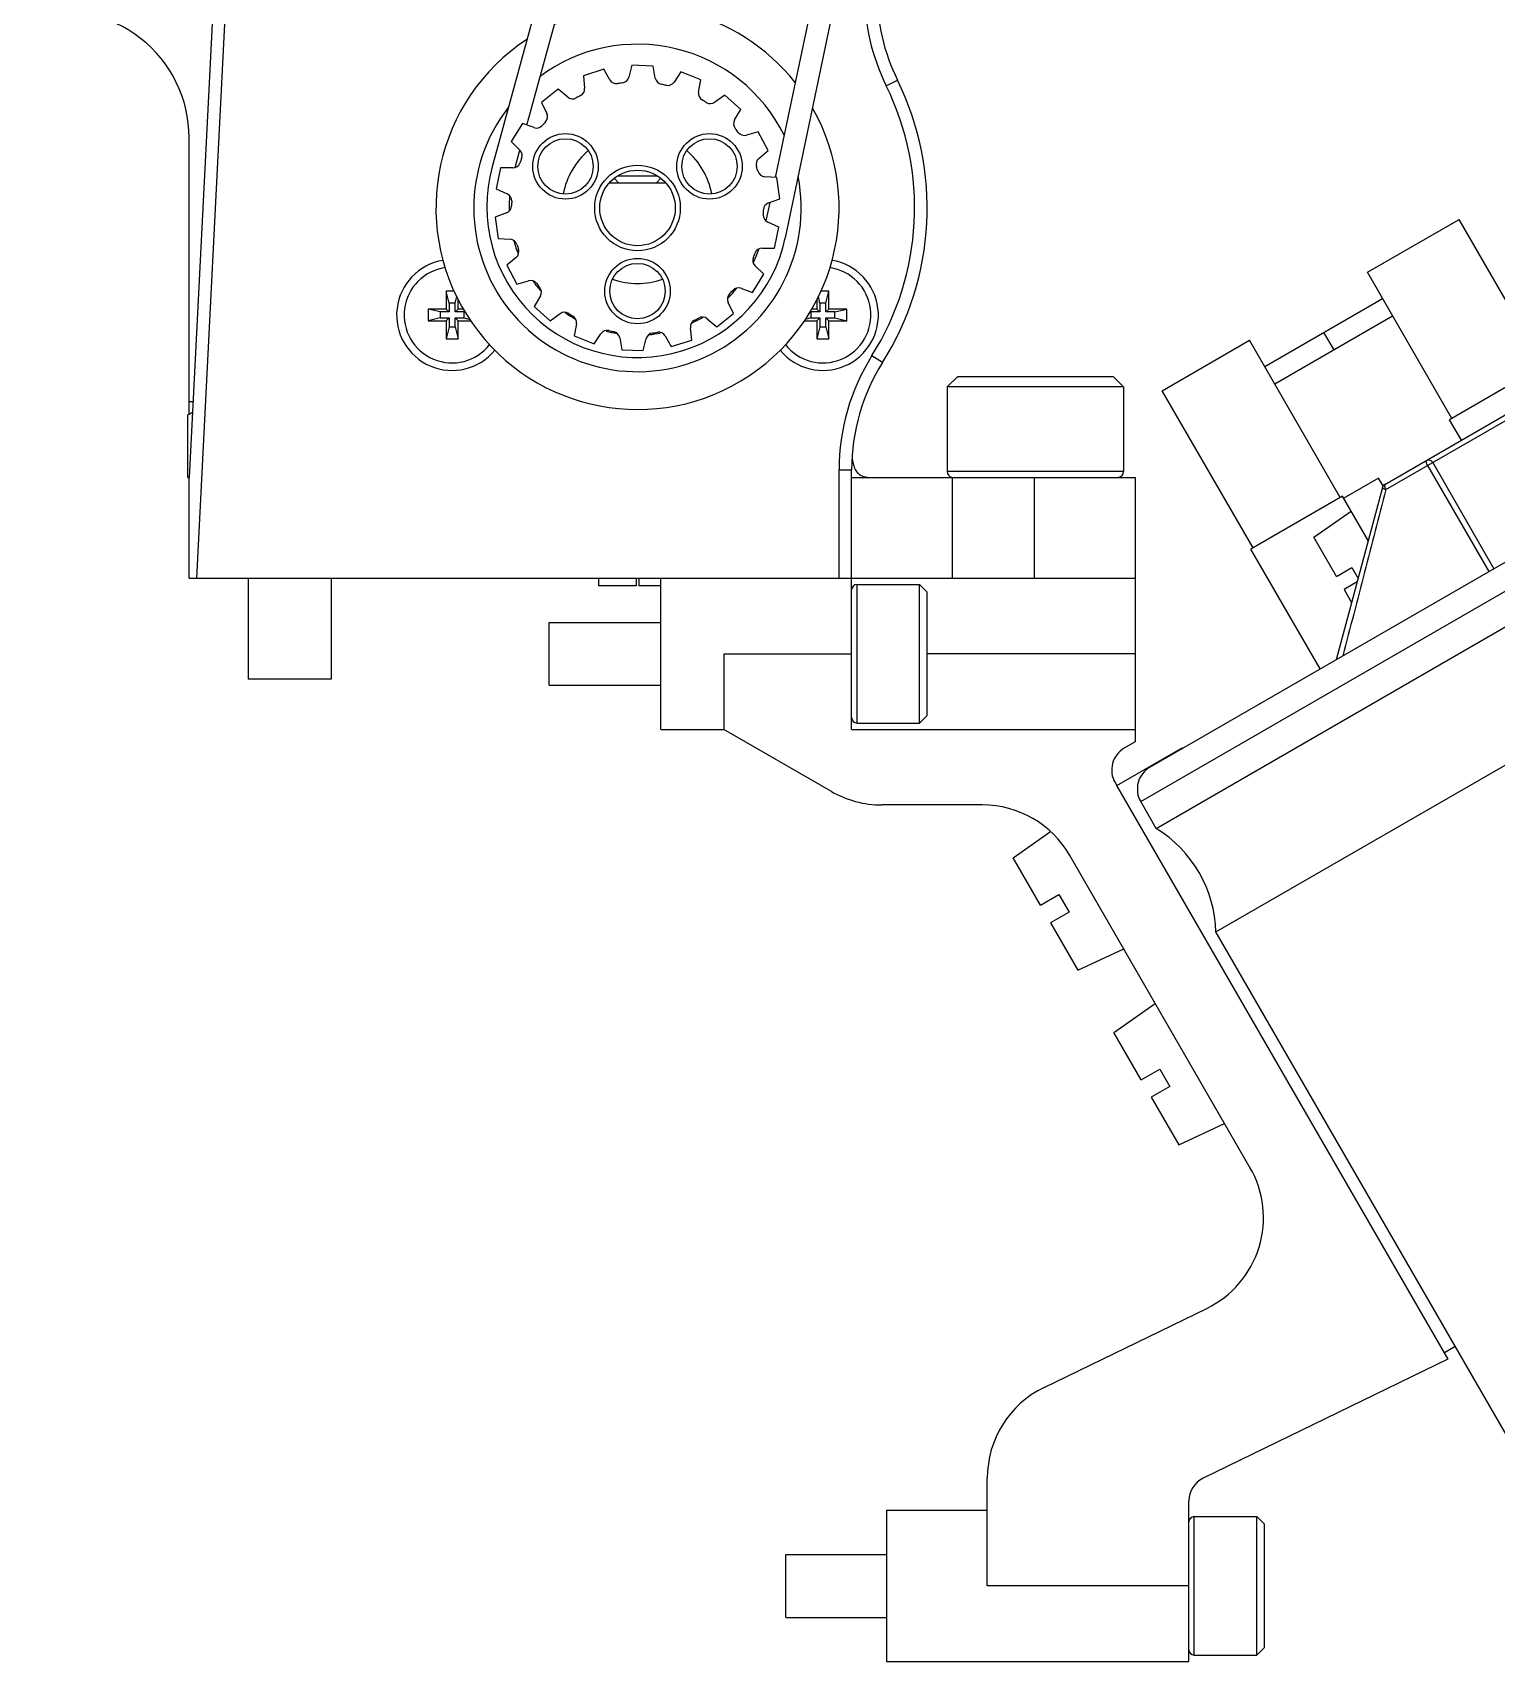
# Model space of a CAD drawing. Header units: millimetres. Extents: x 0 to 594, y 0 to 420.
# Drawn here: x 310.05 to 339.11, y 136.88 to 169.21 of the extents above; entities that cross this region are included whole.
import ezdxf

# ---------------------------------------------------------------- set-up
doc = ezdxf.new("R2010")
doc.units = ezdxf.units.MM
doc.header["$LTSCALE"] = 32.67
doc.layers.get('0').update_dxf_attribs({"linetype": 'CONTINUOUS'})
doc.layers.add('7_ALL_FEATURES', color=7, linetype='CONTINUOUS')
doc.layers.add('AXIS', color=7, linetype='CONTINUOUS')

msp = doc.modelspace()

# ---------------------------------------------------------------- linework, layer by layer
at = {"color": 7, "linetype": 'CONTINUOUS'}
for p, q in [((324.995, 165.141), (328.113, 179.965)), ((327.517, 179.274), (324.792, 166.337)), ((313.849, 173.99), (313.161, 160.381)), ((314.087, 173.741), (313.31, 158.381)), ((320.435, 171.139), (319.176, 166.55)), ((319.864, 167.377), (320.904, 171.166)), ((321.39, 168.484), (320.986, 168.352)), ((322.372, 168.547), (321.947, 168.562)), ((323.316, 168.271), (322.922, 168.43)), ((326.997, 168.158), (327.221, 168.268)), ((320.489, 168.088), (320.154, 167.827)), ((324.109, 167.688), (323.793, 167.973)), ((319.778, 167.409), (319.553, 167.048)), ((324.655, 166.87), (324.456, 167.245)), ((313.161, 161.638), (313.161, 167.127)), ((319.633, 166.535), (319.728, 166.879)), ((319.342, 166.526), (319.254, 166.111)), ((321.502, 166.231), (322.62, 166.231)), ((321.686, 166.231), (321.597, 166.32)), ((321.667, 166.369), (322.456, 166.369)), ((322.525, 166.32), (322.436, 166.231)), ((324.888, 165.914), (324.829, 166.335)), ((319.234, 165.549), (319.293, 165.128)), ((324.688, 165.841), (324.61, 165.474)), ((324.78, 164.936), (324.868, 165.352)), ((336.547, 164.454), (338.366, 165.504)), ((340.041, 162.603), (338.366, 165.504)), ((319.467, 164.593), (319.666, 164.217)), ((324.344, 164.054), (324.569, 164.414)), ((338.222, 161.553), (336.547, 164.454)), ((318.419, 164.081), (318.262, 164.081)), ((318.321, 163.844), (318.262, 164.081)), ((318.262, 164.081), (318.262, 163.725)), ((318.44, 163.844), (318.472, 163.972)), ((318.499, 163.725), (318.499, 163.919)), ((325.623, 163.919), (325.623, 163.725)), ((325.682, 163.844), (325.65, 163.972)), ((325.86, 164.081), (325.703, 164.081)), ((325.801, 163.844), (325.86, 164.081)), ((325.86, 163.725), (325.86, 164.081)), ((334.509, 162.585), (336.847, 163.935)), ((318.262, 163.725), (317.905, 163.725)), ((318.143, 163.666), (317.905, 163.725)), ((317.905, 163.725), (317.905, 163.488)), ((318.321, 163.666), (318.143, 163.666)), ((318.143, 163.666), (318.143, 163.547)), ((318.321, 163.666), (318.262, 163.725)), ((318.44, 163.844), (318.321, 163.844)), ((318.321, 163.844), (318.321, 163.666)), ((318.44, 163.666), (318.44, 163.844)), ((318.44, 163.666), (318.499, 163.725)), ((318.618, 163.666), (318.44, 163.666)), ((318.601, 163.725), (318.499, 163.725)), ((318.618, 163.666), (318.636, 163.67)), ((318.618, 163.547), (318.618, 163.666)), ((320.013, 163.774), (320.329, 163.49)), ((323.633, 163.374), (323.968, 163.636)), ((325.504, 163.666), (325.486, 163.67)), ((325.682, 163.666), (325.504, 163.666)), ((325.504, 163.666), (325.504, 163.547)), ((325.623, 163.725), (325.521, 163.725)), ((325.682, 163.666), (325.623, 163.725)), ((325.801, 163.844), (325.682, 163.844)), ((325.682, 163.844), (325.682, 163.666)), ((325.801, 163.666), (325.801, 163.844)), ((325.801, 163.666), (325.86, 163.725)), ((325.979, 163.666), (325.801, 163.666)), ((326.217, 163.725), (325.86, 163.725)), ((325.979, 163.666), (326.217, 163.725)), ((325.979, 163.547), (325.979, 163.666)), ((326.217, 163.488), (326.217, 163.725)), ((318.143, 163.547), (317.905, 163.488)), ((317.905, 163.488), (318.262, 163.488)), ((318.143, 163.547), (318.321, 163.547)), ((318.321, 163.547), (318.262, 163.488)), ((318.262, 163.488), (318.262, 163.131)), ((318.321, 163.369), (318.262, 163.131)), ((318.321, 163.547), (318.321, 163.369)), ((318.321, 163.369), (318.44, 163.369)), ((318.44, 163.547), (318.618, 163.547)), ((318.44, 163.547), (318.499, 163.488)), ((318.44, 163.369), (318.44, 163.547)), ((318.44, 163.369), (318.499, 163.131)), ((318.499, 163.488), (318.752, 163.488)), ((318.499, 163.131), (318.499, 163.488)), ((318.618, 163.547), (318.733, 163.518)), ((325.37, 163.488), (325.623, 163.488)), ((325.504, 163.547), (325.389, 163.518)), ((325.504, 163.547), (325.682, 163.547)), ((325.682, 163.547), (325.623, 163.488)), ((325.623, 163.488), (325.623, 163.131)), ((325.682, 163.369), (325.623, 163.131)), ((325.682, 163.547), (325.682, 163.369)), ((325.682, 163.369), (325.801, 163.369)), ((325.801, 163.547), (325.979, 163.547)), ((325.801, 163.547), (325.86, 163.488)), ((325.801, 163.369), (325.801, 163.547)), ((325.801, 163.369), (325.86, 163.131)), ((325.86, 163.488), (326.217, 163.488)), ((325.86, 163.131), (325.86, 163.488)), ((325.979, 163.547), (326.217, 163.488)), ((334.709, 162.238), (337.047, 163.588)), ((318.262, 163.131), (318.499, 163.131)), ((320.806, 163.192), (321.2, 163.032)), ((322.732, 162.979), (323.136, 163.11)), ((325.623, 163.131), (325.86, 163.131)), ((332.477, 162.104), (334.209, 163.104)), ((336.009, 159.986), (334.209, 163.104)), ((335.678, 163.26), (335.878, 162.913)), ((321.75, 162.915), (322.175, 162.901)), ((326.715, 162.8), (326.926, 162.667)), ((340.084, 162.628), (338.179, 161.528)), ((328.209, 162.181), (328.409, 162.381)), ((331.509, 162.381), (328.409, 162.381)), ((331.709, 162.181), (331.509, 162.381)), ((331.709, 162.181), (328.209, 162.181)), ((328.209, 162.181), (328.209, 160.499)), ((331.709, 162.181), (331.709, 160.499)), ((334.277, 158.986), (332.477, 162.104)), ((336.891, 160.242), (340.232, 162.171)), ((336.915, 160.141), (340.369, 162.135)), ((313.138, 161.625), (313.226, 161.676)), ((313.237, 161.881), (313.161, 161.881)), ((313.138, 160.381), (313.138, 161.625)), ((338.414, 161.121), (338.179, 161.528)), ((313.138, 160.381), (313.161, 160.381)), ((313.161, 158.381), (313.161, 160.381)), ((326.061, 160.535), (326.311, 160.535)), ((326.061, 158.381), (326.061, 160.535)), ((326.311, 155.381), (326.311, 160.535)), ((326.311, 160.381), (331.936, 160.381)), ((331.709, 160.499), (328.209, 160.499)), ((328.311, 158.381), (328.311, 160.381)), ((329.936, 160.381), (329.936, 158.381)), ((331.936, 160.381), (331.936, 155.131)), ((336.77, 160.368), (336.077, 159.968)), ((336.86, 160.213), (336.77, 160.368)), ((337.74, 160.617), (338.956, 158.512)), ((337.843, 160.676), (339.058, 158.571)), ((336.844, 160.181), (335.929, 156.765)), ((336.052, 160.011), (334.234, 158.961)), ((336.562, 159.129), (336.052, 160.011)), ((332.048, 153.947), (341.661, 159.497)), ((332.231, 154.63), (340.978, 159.68)), ((335.485, 159.195), (336.225, 159.713)), ((335.933, 158.419), (335.485, 159.195)), ((332.355, 153.416), (341.967, 158.966)), ((335.609, 156.58), (334.234, 158.961)), ((335.933, 158.419), (336.236, 158.594)), ((336.236, 158.594), (336.361, 158.377)), ((313.161, 158.381), (331.936, 158.381)), ((314.334, 158.381), (314.334, 156.381)), ((315.984, 158.381), (315.984, 156.381)), ((322.524, 155.381), (322.524, 158.381)), ((326.418, 158.256), (327.661, 158.256)), ((326.418, 155.506), (326.418, 158.256)), ((327.661, 158.256), (327.811, 158.106)), ((327.661, 155.506), (327.661, 158.256)), ((327.811, 155.656), (327.811, 158.106)), ((336.343, 158.309), (336.083, 158.159)), ((336.083, 158.159), (336.233, 157.899)), ((320.311, 157.506), (322.524, 157.506)), ((320.311, 156.256), (320.311, 157.506)), ((323.774, 156.881), (326.311, 156.881)), ((323.774, 156.881), (323.774, 155.381)), ((331.936, 156.881), (327.811, 156.881)), ((333.542, 151.36), (343.155, 156.91)), ((315.984, 156.381), (314.334, 156.381)), ((320.311, 156.256), (322.524, 156.256)), ((327.661, 155.506), (327.811, 155.656)), ((322.524, 155.381), (323.774, 155.381)), ((325.908, 154.149), (323.774, 155.381)), ((326.311, 155.381), (331.936, 155.381)), ((326.418, 155.506), (327.661, 155.506)), ((331.575, 154.266), (332.874, 155.016)), ((331.936, 155.131), (331.722, 155.008)), ((332.874, 155.016), (332.881, 155.005)), ((331.539, 154.325), (331.573, 154.265)), ((338.075, 143.008), (331.575, 154.266)), ((328.908, 153.881), (326.908, 153.881)), ((329.515, 152.831), (330.258, 153.352)), ((330.058, 151.889), (329.515, 152.831)), ((334.216, 146.688), (330.64, 152.881)), ((330.058, 151.889), (330.426, 152.102)), ((330.426, 152.102), (330.626, 151.755)), ((330.626, 151.755), (330.258, 151.543)), ((330.258, 151.543), (330.802, 150.601)), ((330.802, 150.601), (331.712, 151.025)), ((331.515, 149.367), (332.337, 149.943)), ((332.058, 148.425), (331.515, 149.367)), ((332.058, 148.425), (332.426, 148.638)), ((332.426, 148.638), (332.626, 148.291)), ((332.626, 148.291), (332.258, 148.079)), ((332.258, 148.079), (332.802, 147.137)), ((332.802, 147.137), (333.712, 147.561)), ((330.129, 142.32), (333.358, 143.889)), ((338.073, 143.007), (338.146, 142.881)), ((338.292, 143.133), (338.075, 143.008)), ((338.146, 142.881), (333.285, 140.518)), ((329.004, 138.381), (329.004, 140.521)), ((333.004, 136.881), (333.004, 140.068)), ((327.004, 139.881), (329.004, 139.881)), ((327.004, 139.881), (327.004, 136.881)), ((333.111, 139.756), (334.354, 139.756)), ((333.111, 137.006), (333.111, 139.756)), ((334.354, 139.756), (334.504, 139.606)), ((334.354, 137.006), (334.354, 139.756)), ((334.504, 137.156), (334.504, 139.606)), ((325.004, 139.006), (327.004, 139.006)), ((325.004, 137.756), (325.004, 139.006)), ((333.004, 138.381), (329.004, 138.381)), ((325.004, 137.756), (327.004, 137.756)), ((334.354, 137.006), (334.504, 137.156)), ((327.004, 136.881), (333.004, 136.881)), ((333.111, 137.006), (334.354, 137.006))]:
    msp.add_line(p, q, dxfattribs=at)
for centre, radius in [((320.632, 166.556), 0.65), ((323.49, 166.556), 0.65), ((320.632, 166.556), 0.55), ((323.49, 166.556), 0.55), ((322.061, 165.731), 0.85), ((322.061, 165.731), 0.75), ((322.061, 164.081), 0.65), ((322.061, 164.081), 0.55)]:
    msp.add_circle(centre, radius, dxfattribs=at)
for centre, radius, start, end in [((330.811, 170.032), 4.25, 180, 206.177), ((330.811, 170.032), 4, 180, 206.177), ((310.661, 167.127), 2.5, 0, 104.0297), ((322.061, 165.731), 5.5, 327.7958, 26.177), ((322.061, 165.731), 5.75, 327.7958, 26.177), ((322.064, 165.757), 2.995, 164.6534, 348.121), ((322.064, 165.757), 2.55, 175.1951, 181.7142), ((322.064, 165.757), 2.55, 195.622, 201.7509), ((322.064, 165.757), 2.55, 334.2403, 340.4755), ((318.38, 163.606), 1.1, 99.4318, 320.5671), ((325.742, 163.606), 1.1, 219.4367, 80.5553), ((318.38, 163.606), 0.95, 98.202, 321.798), ((322.064, 165.757), 2.55, 215.5466, 221.0244), ((325.742, 163.606), 0.95, 218.202, 81.798), ((322.064, 165.757), 2.55, 314.7175, 320.3912), ((322.064, 165.757), 2.55, 235.6101, 240.7878), ((322.064, 165.757), 2.55, 255.8593, 260.622), ((322.064, 165.757), 2.55, 295.1677, 300.5028), ((322.064, 165.757), 2.55, 275.0401, 280.1035), ((330.311, 160.535), 4.25, 147.7958, 180), ((330.311, 160.535), 4, 147.7958, 180), ((328.326, 160.499), 0.117, 180, 255), ((331.591, 160.499), 0.117, 270, 360), ((336.941, 160.155), 0.1, 120, 165), ((326.418, 158.149), 0.107, 90, 180), ((326.418, 155.614), 0.107, 180, 270), ((331.972, 154.575), 0.5, 120, 210), ((332.481, 154.197), 0.5, 120, 210), ((326.908, 155.881), 2, 240, 270), ((328.908, 151.881), 2, 30, 90), ((331.043, 151.288), 2.5, 1.6424, 58.3576), ((332.484, 145.688), 2, 295.9282, 30), ((331.004, 140.521), 2, 115.9282, 180), ((333.504, 140.068), 0.5, 115.9282, 180), ((333.111, 139.649), 0.107, 90, 180), ((333.111, 137.114), 0.107, 180, 270)]:
    msp.add_arc(centre, radius, start, end, dxfattribs=at)
for points, knots in [([(313.138, 161.625), (313.145, 161.629), (313.174, 161.646), (313.204, 161.661), (313.226, 161.672)], [0, 0, 0, 0, 0.252194, 1, 1, 1, 1]), ([(326.323, 160.744), (326.325, 160.732), (326.332, 160.686), (326.342, 160.641), (326.352, 160.61)], [0, 0, 0, 0, 0.266693, 1, 1, 1, 1]), ([(337.74, 160.617), (337.734, 160.628), (337.724, 160.651), (337.714, 160.687), (337.719, 160.72), (337.731, 160.727)], [0, 0, 0, 0, 0.328567, 0.619469, 1, 1, 1, 1]), ([(337.731, 160.727), (337.74, 160.732), (337.76, 160.737), (337.792, 160.728), (337.821, 160.707), (337.836, 160.687), (337.843, 160.676)], [0, 0, 0, 0, 0.209467, 0.444656, 0.71203, 1, 1, 1, 1]), ([(326.37, 160.565), (326.383, 160.535), (326.418, 160.478), (326.499, 160.417), (326.6, 160.386), (326.672, 160.381), (326.711, 160.381)], [0, 0, 0, 0, 0.242781, 0.472631, 0.718772, 1, 1, 1, 1]), ([(336.915, 160.141), (336.774, 159.593), (336.488, 158.493), (336.204, 157.393), (336.06, 156.84)], [0, 0, 0, 0, 0.497327, 1, 1, 1, 1]), ([(336.914, 160.14), (336.896, 160.146), (336.872, 160.155), (336.85, 160.17), (336.843, 160.178), (336.844, 160.181)], [0, 0, 0, 0, 0.678742, 0.888747, 1, 1, 1, 1]), ([(336.891, 160.242), (336.887, 160.24), (336.882, 160.226), (336.889, 160.19), (336.902, 160.161), (336.914, 160.14)], [0, 0, 0, 0, 0.128397, 0.347007, 1, 1, 1, 1])]:
    msp.add_open_spline(points, degree=3, knots=knots, dxfattribs=at)
msp.add_open_spline([(326.352, 160.61), (326.357, 160.594), (326.363, 160.58), (326.37, 160.565)], degree=3, dxfattribs=at)
at = {"layer": '7_ALL_FEATURES', "color": 7, "linetype": 'CONTINUOUS'}
for p, q in [((321.512, 168.273), (321.39, 168.484)), ((321.947, 168.562), (321.888, 168.326)), ((322.414, 168.307), (322.372, 168.547)), ((320.986, 168.352), (321.011, 168.11)), ((322.922, 168.43), (322.786, 168.228)), ((323.274, 168.031), (323.316, 168.271)), ((320.154, 167.827), (320.261, 167.608)), ((320.676, 167.932), (320.489, 168.088)), ((323.793, 167.973), (323.596, 167.83)), ((323.987, 167.478), (324.109, 167.688)), ((320.007, 167.325), (319.778, 167.409)), ((324.456, 167.245), (324.222, 167.178)), ((319.553, 167.048), (319.728, 166.879)), ((324.469, 166.713), (324.655, 166.87)), ((319.585, 166.526), (319.342, 166.526)), ((324.829, 166.335), (324.586, 166.352)), ((319.254, 166.111), (319.476, 166.012)), ((324.659, 165.831), (324.888, 165.914)), ((319.463, 165.632), (319.234, 165.549)), ((324.868, 165.352), (324.646, 165.451)), ((319.293, 165.128), (319.536, 165.111)), ((324.537, 164.936), (324.78, 164.936)), ((319.653, 164.749), (319.467, 164.593)), ((324.569, 164.414), (324.394, 164.584)), ((319.666, 164.217), (319.9, 164.284)), ((320.134, 163.985), (320.013, 163.774)), ((324.115, 164.137), (324.344, 164.054)), ((320.329, 163.49), (320.525, 163.633)), ((323.968, 163.636), (323.861, 163.855)), ((320.848, 163.431), (320.806, 163.192)), ((323.136, 163.11), (323.111, 163.352)), ((323.446, 163.531), (323.633, 163.374)), ((321.2, 163.032), (321.336, 163.234)), ((321.708, 163.155), (321.75, 162.915)), ((322.175, 162.901), (322.234, 163.137)), ((322.61, 163.19), (322.732, 162.979))]:
    msp.add_line(p, q, dxfattribs=at)
for centre, radius, start, end in [((321.642, 168.348), 0.15, 210, 279.1034), ((322.061, 165.731), 2.5, 96.8966, 99.1034), ((321.743, 168.362), 0.15, 276.8966, 346), ((322.562, 168.334), 0.15, 190, 259.1034), ((322.061, 165.731), 2.5, 76.8966, 79.1034), ((322.662, 168.312), 0.15, 256.8966, 326), ((320.772, 168.047), 0.15, 230, 299.1034), ((322.061, 165.731), 2.5, 116.8966, 119.1034), ((320.862, 168.095), 0.15, 296.8966, 6), ((323.422, 168.005), 0.15, 170, 239.1034), ((322.061, 165.731), 2.5, 56.8966, 59.1034), ((323.508, 167.951), 0.15, 236.8966, 306), ((320.126, 167.542), 0.15, 316.8966, 26), ((324.117, 167.403), 0.15, 150, 219.1034), ((320.058, 167.466), 0.15, 250, 319.1034), ((322.061, 165.731), 2.5, 136.8966, 139.1034), ((322.061, 165.731), 2.5, 36.8966, 39.1034), ((324.18, 167.322), 0.15, 216.8966, 286), ((319.623, 166.771), 0.15, 336.8966, 46), ((319.585, 166.676), 0.15, 270, 339.1034), ((322.061, 165.731), 2.5, 156.8966, 159.1034), ((324.565, 166.599), 0.15, 130, 199.1034), ((322.061, 165.731), 2.5, 16.8966, 19.1034), ((324.597, 166.501), 0.15, 196.8966, 266), ((319.415, 165.875), 0.15, 356.8966, 66), ((322.061, 165.731), 2.5, 176.8966, 179.1034), ((319.411, 165.773), 0.15, 290, 359.1034), ((322.061, 165.731), 2.5, 356.8966, 359.1034), ((324.707, 165.588), 0.15, 176.8966, 246), ((324.711, 165.69), 0.15, 110, 179.1034), ((319.525, 164.961), 0.15, 16.8966, 86), ((319.557, 164.864), 0.15, 310, 19.1034), ((322.061, 165.731), 2.5, 196.8966, 199.1034), ((324.537, 164.786), 0.15, 90, 159.1034), ((324.498, 164.691), 0.15, 156.8966, 226), ((322.061, 165.731), 2.5, 336.8966, 339.1034), ((319.942, 164.14), 0.15, 36.8966, 106), ((322.061, 165.731), 2.5, 216.8966, 219.1034), ((320.005, 164.06), 0.15, 330, 39.1034), ((323.996, 163.92), 0.15, 136.8966, 206), ((322.061, 165.731), 2.5, 316.8966, 319.1034), ((324.064, 163.996), 0.15, 70, 139.1034), ((320.614, 163.511), 0.15, 56.8966, 126), ((322.061, 165.731), 2.5, 236.8966, 239.1034), ((320.7, 163.457), 0.15, 350, 59.1034), ((321.46, 163.15), 0.15, 76.8966, 146), ((322.061, 165.731), 2.5, 256.8966, 259.1034), ((321.56, 163.129), 0.15, 10, 79.1034), ((323.26, 163.368), 0.15, 116.8966, 186), ((322.061, 165.731), 2.5, 296.8966, 299.1034), ((323.35, 163.416), 0.15, 50, 119.1034), ((322.379, 163.1), 0.15, 96.8966, 166), ((322.061, 165.731), 2.5, 276.8966, 279.1034), ((322.48, 163.115), 0.15, 30, 99.1034)]:
    msp.add_arc(centre, radius, start, end, dxfattribs=at)
at = {"layer": 'AXIS', "color": 7, "linetype": 'CONTINUOUS'}
for p, q in [((321.286, 158.381), (321.286, 158.231)), ((322.036, 158.231), (321.286, 158.231)), ((322.036, 158.381), (322.036, 158.231)), ((322.086, 158.381), (322.086, 158.231)), ((322.524, 158.231), (322.086, 158.231)), ((332.355, 153.416), (332.048, 153.947)), ((339.348, 141.303), (333.542, 151.36))]:
    msp.add_line(p, q, dxfattribs=at)
for radius, start, end in [(4, 38.507, 114.3523), (4, 123.2727, 29.6787), (3.25, 26.4154, 126.5387), (3.25, 142.106, 11.0635), (1.5, 130.6775, 169.2335), (1.5, 10.7661, 49.3214), (1.5, 250.7801, 289.2201)]:
    msp.add_arc((322.061, 165.731), radius, start, end, dxfattribs=at)

doc.saveas('drawing.dxf')
